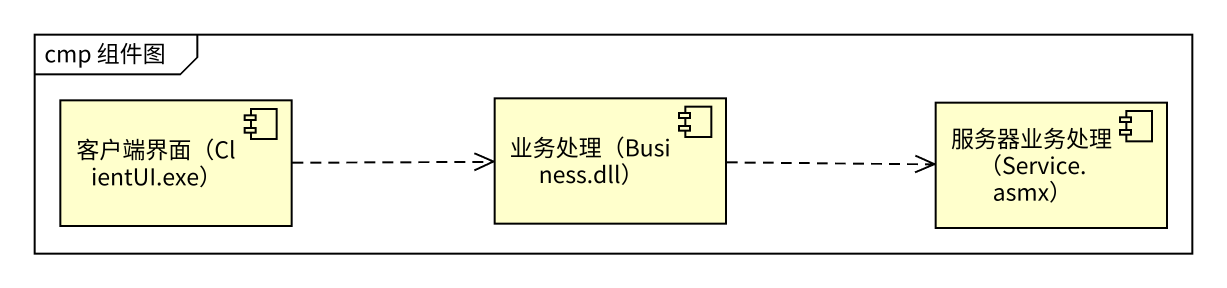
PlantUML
@startuml
mainframe cmp 组件图
component "客户端界面（ClientUI.exe）" as 客户端界面_ClientUI_exe
component "业务处理（Business.dll）" as 业务处理_Business_dll
component "服务器业务处理（Service.asmx）" as 服务器业务处理_Service_asmx
客户端界面_ClientUI_exe .right.> 业务处理_Business_dll
业务处理_Business_dll .right.> 服务器业务处理_Service_asmx
@enduml
